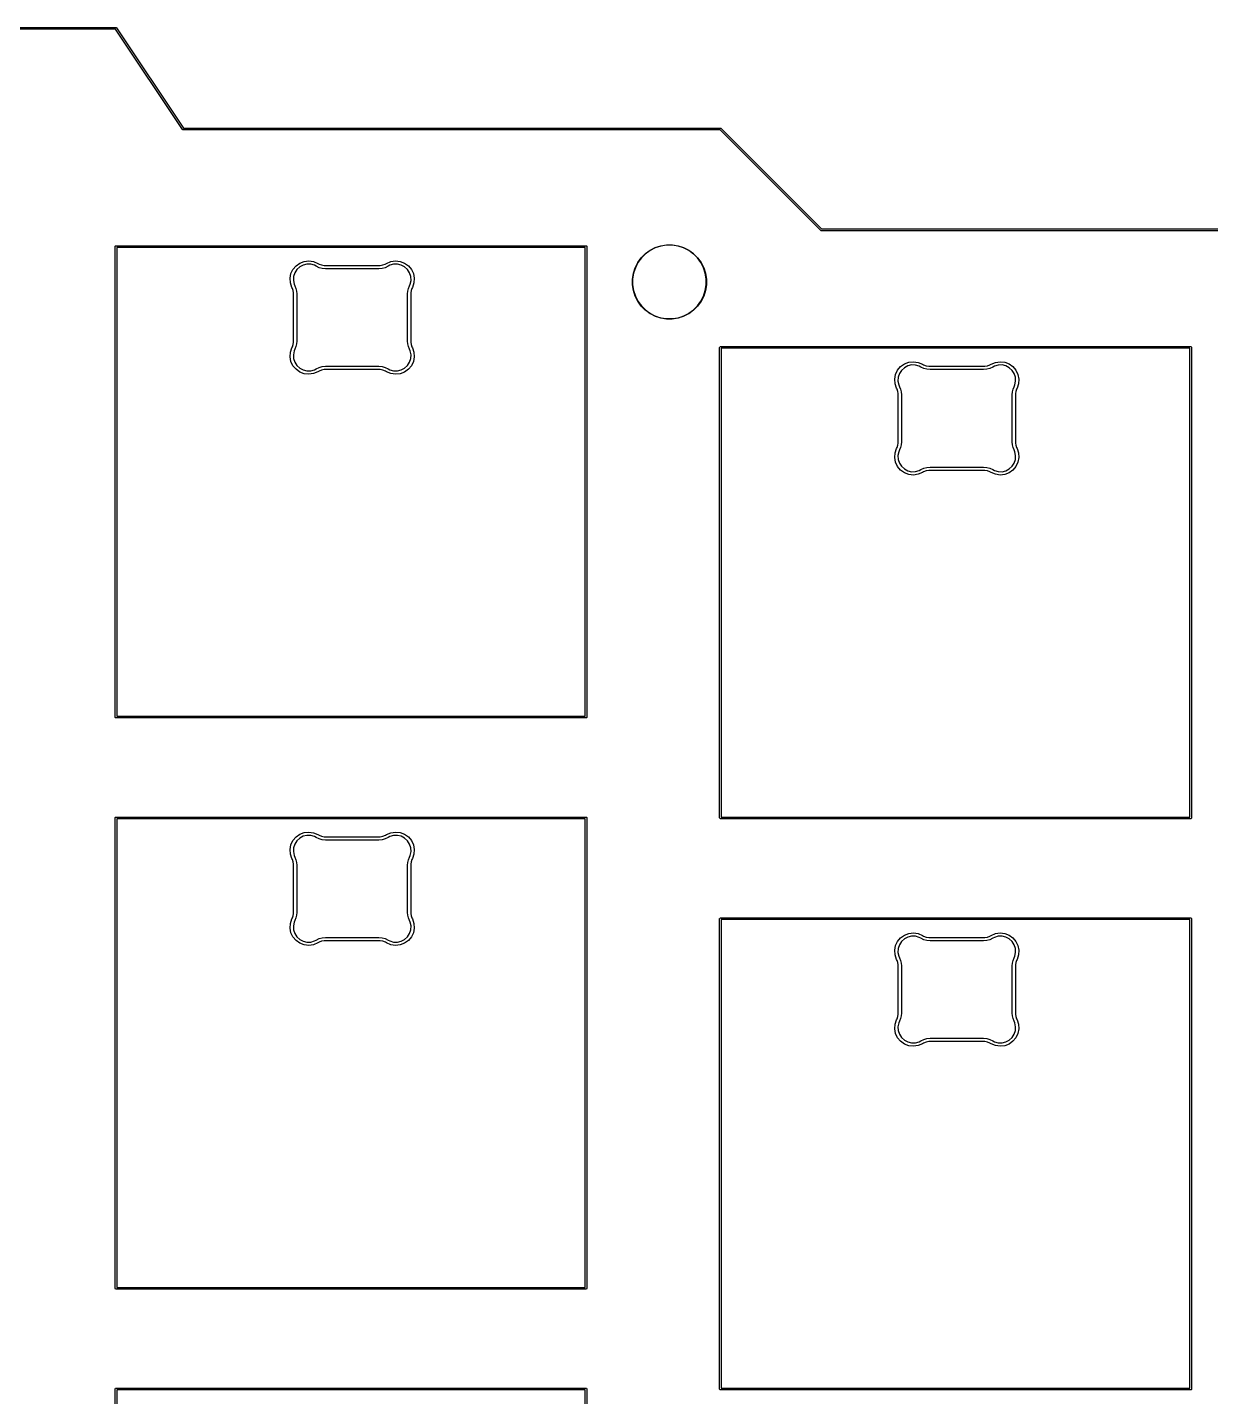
# Model space of a CAD drawing. Extents: x 99 to 233, y -144 to -56.
# Drawn here: x 175.9 to 211.12, y -96.92 to -56.17 of the extents above; entities that cross this region are included whole.
import ezdxf

# ---------------------------------------------------------------- set-up
doc = ezdxf.new("R2010")
doc.units = 0
doc.layers.add('BLACK', color=7, linetype='CONTINUOUS')

msp = doc.modelspace()

# ---------------------------------------------------------------- linework, layer by layer
at = {"layer": 'BLACK', "linetype": 'CONTINUOUS'}
for p, q in [((156.53, -56.175), (178.53, -56.175)), ((178.51662, -56.225), (156.54338, -56.225)), ((180.509199, -59.213867), (178.51662, -56.225)), ((178.53, -56.175), (178.539567, -56.176903)), ((178.539567, -56.176903), (178.541387, -56.178723)), ((178.541387, -56.178723), (178.543911, -56.179228)), ((178.543911, -56.179228), (178.550801, -56.186132)), ((178.550801, -56.186132), (180.54338, -59.175)), ((180.516089, -59.220772), (180.509199, -59.213867)), ((180.518612, -59.221276), (180.516089, -59.220772)), ((180.520433, -59.223097), (180.518612, -59.221276)), ((180.53, -59.225), (180.520433, -59.223097)), ((196.519644, -59.225), (180.53, -59.225)), ((180.54338, -59.175), (196.53, -59.175)), ((198.512322, -61.217678), (196.519644, -59.225)), ((196.53, -59.175), (196.539567, -59.176903)), ((196.539567, -59.176903), (196.547678, -59.182322)), ((196.547678, -59.182322), (198.547678, -61.182322)), ((199.512323, -62.217678), (198.512322, -61.217678)), ((198.547678, -61.182322), (199.540355, -62.175)), ((199.520433, -62.223097), (199.512323, -62.217678)), ((199.53, -62.225), (199.520433, -62.223097)), ((200.53, -62.225), (199.53, -62.225)), ((199.540355, -62.175), (200.53, -62.175)), ((200.53, -62.175), (232.53, -62.175)), ((232.505, -62.225), (200.53, -62.225)), ((178.505, -62.7), (178.506903, -62.690433)), ((178.505, -76.7), (178.505, -62.7)), ((178.506903, -62.690433), (178.520433, -62.676903)), ((178.520433, -62.676903), (178.53, -62.675)), ((178.53, -62.675), (192.53, -62.675)), ((178.555, -62.725), (178.555, -76.675)), ((192.505, -62.725), (178.555, -62.725)), ((192.505, -76.675), (192.505, -62.725)), ((192.53, -62.675), (192.539567, -62.676903)), ((192.539567, -62.676903), (192.553097, -62.690433)), ((192.553097, -62.690433), (192.555, -62.7)), ((192.555, -62.7), (192.555, -76.7)), ((194.432639, -62.807833), (194.587135, -62.729113)), ((194.589666, -62.735224), (194.436095, -62.813472)), ((194.587135, -62.729113), (194.752043, -62.675531)), ((194.753587, -62.681962), (194.589666, -62.735224)), ((194.752043, -62.675531), (194.923303, -62.648406)), ((194.923822, -62.655), (194.753587, -62.681962)), ((194.923303, -62.648406), (195.096697, -62.648406)), ((195.096178, -62.655), (194.923822, -62.655)), ((195.266413, -62.681962), (195.096178, -62.655)), ((195.096697, -62.648406), (195.267957, -62.675531)), ((195.430334, -62.735224), (195.266413, -62.681962)), ((195.267957, -62.675531), (195.432865, -62.729113)), ((195.583905, -62.813472), (195.430334, -62.735224)), ((195.432865, -62.729113), (195.587361, -62.807833)), ((184.006941, -63.188262), (184.137605, -63.138624)), ((184.137605, -63.138624), (184.276562, -63.123528)), ((184.276562, -63.123528), (184.414836, -63.143949)), ((184.414836, -63.143949), (184.543298, -63.198483)), ((186.586495, -63.19853), (186.715153, -63.143913)), ((186.715153, -63.143913), (186.853437, -63.12349)), ((186.853437, -63.12349), (186.992403, -63.138587)), ((186.992403, -63.138587), (187.123076, -63.188228)), ((194.067833, -63.172639), (194.169751, -63.03236)), ((194.174781, -63.036655), (194.073472, -63.176095)), ((194.169751, -63.03236), (194.29236, -62.909751)), ((194.296655, -62.914781), (194.174781, -63.036655)), ((194.29236, -62.909751), (194.432639, -62.807833)), ((194.436095, -62.813472), (194.296655, -62.914781)), ((195.723345, -62.914781), (195.583905, -62.813472)), ((195.587361, -62.807833), (195.72764, -62.909751)), ((195.845219, -63.036655), (195.723345, -62.914781)), ((195.72764, -62.909751), (195.850249, -63.03236)), ((195.946528, -63.176095), (195.845219, -63.036655)), ((195.850249, -63.03236), (195.952167, -63.172639)), ((183.717049, -63.639882), (183.743227, -63.502581)), ((183.743227, -63.502581), (183.803172, -63.376314)), ((183.803172, -63.376314), (183.893011, -63.269235)), ((183.856278, -63.478888), (183.820476, -63.588456)), ((183.918544, -63.381885), (183.856278, -63.478888)), ((183.893011, -63.269235), (184.006941, -63.188262)), ((184.003253, -63.30371), (183.918544, -63.381885)), ((184.104932, -63.249414), (184.003253, -63.30371)), ((184.217016, -63.222504), (184.104932, -63.249414)), ((184.332263, -63.224718), (184.217016, -63.222504)), ((184.44323, -63.255912), (184.332263, -63.224718)), ((184.493041, -63.284905), (184.44323, -63.255912)), ((184.493061, -63.284871), (184.493041, -63.284905)), ((184.493055, -63.284895), (184.493067, -63.284874)), ((184.580635, -63.32619), (184.493055, -63.284895)), ((184.493065, -63.284871), (184.493061, -63.284871)), ((184.493067, -63.284874), (184.493065, -63.284871)), ((184.543298, -63.198483), (184.543511, -63.19853)), ((184.543511, -63.19853), (184.543499, -63.198551)), ((184.543499, -63.198551), (184.543504, -63.198554)), ((184.543504, -63.198554), (184.543517, -63.198533)), ((184.543517, -63.198533), (184.543569, -63.198592)), ((184.543569, -63.198592), (184.577849, -63.218579)), ((184.577849, -63.218579), (184.652486, -63.246032)), ((184.6741, -63.351487), (184.580635, -63.32619)), ((184.652486, -63.246032), (184.73078, -63.25997)), ((184.770544, -63.36), (184.6741, -63.351487)), ((184.73078, -63.25997), (184.770543, -63.260001)), ((184.770543, -63.260001), (184.770544, -63.260001)), ((184.770544, -63.260001), (184.770548, -63.260001)), ((184.770548, -63.360001), (184.770544, -63.36)), ((184.770548, -63.260001), (186.359452, -63.260001)), ((184.770553, -63.360001), (184.770548, -63.360001)), ((186.359452, -63.360001), (184.770553, -63.360001)), ((186.359452, -63.260001), (186.359577, -63.260025)), ((186.359455, -63.36), (186.359452, -63.360001)), ((186.359457, -63.360001), (186.359455, -63.36)), ((186.455907, -63.351493), (186.359457, -63.360026)), ((186.359457, -63.360026), (186.359457, -63.360001)), ((186.359577, -63.260025), (186.39921, -63.259987)), ((186.39921, -63.259987), (186.477501, -63.246034)), ((186.549367, -63.326179), (186.455907, -63.351493)), ((186.477501, -63.246034), (186.552133, -63.218568)), ((186.636923, -63.284876), (186.549367, -63.326179)), ((186.552133, -63.218568), (186.58648, -63.198533)), ((186.58648, -63.198534), (186.586495, -63.19853)), ((186.58648, -63.198533), (186.58648, -63.198534)), ((186.636939, -63.284873), (186.636923, -63.284876)), ((186.686754, -63.255876), (186.636939, -63.284873)), ((186.797731, -63.224679), (186.686754, -63.255876)), ((186.912988, -63.222465), (186.797731, -63.224679)), ((187.025081, -63.249377), (186.912988, -63.222465)), ((187.126769, -63.303678), (187.025081, -63.249377)), ((187.123076, -63.188228), (187.237014, -63.269207)), ((187.211485, -63.381859), (187.126769, -63.303678)), ((187.273757, -63.478871), (187.211485, -63.381859)), ((187.237014, -63.269207), (187.32686, -63.376292)), ((187.309562, -63.588448), (187.273757, -63.478871)), ((187.32686, -63.376292), (187.386809, -63.502569)), ((187.386809, -63.502569), (187.412989, -63.639879)), ((193.908406, -63.663303), (193.935531, -63.492043)), ((193.941962, -63.493587), (193.915, -63.663822)), ((193.935531, -63.492043), (193.989113, -63.327135)), ((193.995224, -63.329666), (193.941962, -63.493587)), ((193.989113, -63.327135), (194.067833, -63.172639)), ((194.073472, -63.176095), (193.995224, -63.329666)), ((196.024776, -63.329666), (195.946528, -63.176095)), ((195.952167, -63.172639), (196.030887, -63.327135)), ((196.078038, -63.493587), (196.024776, -63.329666)), ((196.030887, -63.327135), (196.084469, -63.492043)), ((196.105, -63.663822), (196.078038, -63.493587)), ((196.084469, -63.492043), (196.111594, -63.663303)), ((183.726329, -63.779348), (183.717049, -63.639882)), ((183.770466, -63.911971), (183.726329, -63.779348)), ((183.770466, -63.911972), (183.770465, -63.911971)), ((183.770465, -63.911971), (183.770466, -63.911971)), ((183.785092, -63.942347), (183.770466, -63.911972)), ((183.804965, -64.006778), (183.785092, -63.942347)), ((183.820476, -63.588456), (183.813452, -63.70351)), ((183.813452, -63.70351), (183.835657, -63.816619)), ((183.835657, -63.816619), (183.860567, -63.868592)), ((183.860567, -63.868592), (183.860567, -63.868593)), ((183.860567, -63.868593), (183.860567, -63.868596)), ((183.860567, -63.868596), (183.890585, -63.945089)), ((183.890585, -63.945089), (183.908872, -64.025207)), ((187.22114, -64.025212), (187.239411, -63.945097)), ((187.239411, -63.945097), (187.269407, -63.868596)), ((187.269407, -63.868596), (187.269427, -63.868606)), ((187.269427, -63.868606), (187.269431, -63.8686)), ((187.269431, -63.8686), (187.269433, -63.868592)), ((187.269433, -63.868592), (187.269438, -63.868594)), ((187.269438, -63.868594), (187.269509, -63.868519)), ((187.269509, -63.868519), (187.29438, -63.816631)), ((187.29438, -63.816631), (187.316587, -63.703512)), ((187.316587, -63.703512), (187.309562, -63.588448)), ((187.344903, -63.942328), (187.325044, -64.006768)), ((187.359486, -63.91202), (187.344903, -63.942328)), ((187.359535, -63.91197), (187.359486, -63.91202)), ((187.359569, -63.911987), (187.359535, -63.91197)), ((187.403709, -63.779355), (187.359569, -63.911987)), ((187.412989, -63.639879), (187.403709, -63.779355)), ((193.908406, -63.663822), (193.908406, -63.663303)), ((193.908406, -63.836697), (193.908406, -63.663822)), ((193.935531, -64.007957), (193.908406, -63.836697)), ((193.915, -63.663822), (193.915, -63.836178)), ((193.915, -63.836178), (193.941962, -64.006413)), ((196.078038, -64.006413), (196.105, -63.836178)), ((196.111594, -63.836697), (196.084469, -64.007957)), ((196.105, -63.836178), (196.105, -63.663822)), ((196.111594, -63.663303), (196.111594, -63.836697)), ((183.815016, -64.07345), (183.804965, -64.006778)), ((183.815001, -64.107159), (183.815017, -64.107073)), ((183.815001, -65.51284), (183.815001, -64.107159)), ((183.815017, -64.107073), (183.815016, -64.07345)), ((183.908872, -64.025207), (183.915018, -64.107155)), ((183.915001, -64.107155), (183.915, -64.107156)), ((183.915, -64.107156), (183.915001, -64.107159)), ((183.915018, -64.107155), (183.915001, -64.107155)), ((183.915001, -64.107159), (183.915001, -65.512843)), ((187.214999, -64.107154), (187.22114, -64.025212)), ((187.214999, -64.107155), (187.214999, -64.107154)), ((187.214999, -64.107159), (187.214999, -64.107155)), ((187.214999, -65.512843), (187.214999, -64.107159)), ((187.325044, -64.006768), (187.314999, -64.073447)), ((187.314999, -64.073447), (187.314999, -64.107159)), ((187.314999, -64.107159), (187.314999, -65.512843)), ((193.989113, -64.172865), (193.935531, -64.007957)), ((193.941962, -64.006413), (193.995224, -64.170334)), ((194.067833, -64.327361), (193.989113, -64.172865)), ((193.995224, -64.170334), (194.073472, -64.323905)), ((194.169751, -64.46764), (194.067833, -64.327361)), ((194.073472, -64.323905), (194.174781, -64.463345)), ((195.845219, -64.463345), (195.946528, -64.323905)), ((195.952167, -64.327361), (195.850249, -64.46764)), ((195.946528, -64.323905), (196.024776, -64.170334)), ((196.030887, -64.172865), (195.952167, -64.327361)), ((196.024776, -64.170334), (196.078038, -64.006413)), ((196.084469, -64.007957), (196.030887, -64.172865)), ((194.29236, -64.590249), (194.169751, -64.46764)), ((194.174781, -64.463345), (194.296655, -64.585219)), ((194.432639, -64.692167), (194.29236, -64.590249)), ((194.296655, -64.585219), (194.436095, -64.686528)), ((194.587135, -64.770887), (194.432639, -64.692167)), ((194.436095, -64.686528), (194.589666, -64.764776)), ((194.752043, -64.824469), (194.587135, -64.770887)), ((194.589666, -64.764776), (194.753587, -64.818038)), ((195.266413, -64.818038), (195.430334, -64.764776)), ((195.432865, -64.770887), (195.267957, -64.824469)), ((195.430334, -64.764776), (195.583905, -64.686528)), ((195.587361, -64.692167), (195.432865, -64.770887)), ((195.583905, -64.686528), (195.723345, -64.585219)), ((195.72764, -64.590249), (195.587361, -64.692167)), ((195.723345, -64.585219), (195.845219, -64.463345)), ((195.850249, -64.46764), (195.72764, -64.590249)), ((194.923303, -64.851594), (194.752043, -64.824469)), ((194.753587, -64.818038), (194.923822, -64.845)), ((195.096697, -64.851594), (194.923303, -64.851594)), ((194.923822, -64.845), (195.096178, -64.845)), ((195.096178, -64.845), (195.266413, -64.818038)), ((195.267957, -64.824469), (195.096697, -64.851594)), ((183.804948, -65.613221), (183.814999, -65.546551)), ((183.814999, -65.546551), (183.815001, -65.51284)), ((183.908855, -65.594794), (183.890568, -65.674908)), ((183.915001, -65.512848), (183.908855, -65.594794)), ((183.915001, -65.512843), (183.915, -65.512846)), ((183.915, -65.512846), (183.915001, -65.512848)), ((187.215039, -65.513048), (187.214999, -65.512843)), ((187.221154, -65.594784), (187.215039, -65.513048)), ((187.239425, -65.674902), (187.221154, -65.594784)), ((187.314999, -65.512843), (187.314998, -65.512846)), ((187.314998, -65.512846), (187.314999, -65.512849)), ((187.314999, -65.512849), (187.315024, -65.512849)), ((187.315024, -65.512849), (187.315019, -65.54656)), ((187.315019, -65.54656), (187.325057, -65.613231)), ((183.71701, -65.980122), (183.726289, -65.840646)), ((183.74319, -66.117433), (183.71701, -65.980122)), ((183.726289, -65.840646), (183.770428, -65.708014)), ((183.770428, -65.708014), (183.770465, -65.708032)), ((183.77045, -65.708022), (183.785075, -65.677648)), ((183.770466, -65.70803), (183.77045, -65.708022)), ((183.770465, -65.708031), (183.770466, -65.70803)), ((183.770465, -65.708032), (183.770465, -65.708031)), ((183.785075, -65.677648), (183.804948, -65.613221)), ((183.835618, -65.80337), (183.813411, -65.916489)), ((183.813411, -65.916489), (183.820437, -66.031553)), ((183.860474, -65.751507), (183.835618, -65.80337)), ((183.860566, -65.751412), (183.860474, -65.751507)), ((183.860567, -65.75141), (183.860549, -65.751401)), ((183.860549, -65.751401), (183.860549, -65.751404)), ((183.860549, -65.751404), (183.860566, -65.751412)), ((183.860577, -65.75133), (183.860567, -65.75141)), ((183.890568, -65.674908), (183.860577, -65.75133)), ((187.26943, -65.751404), (187.239425, -65.674902)), ((187.269432, -65.751406), (187.26943, -65.751404)), ((187.269433, -65.75141), (187.269432, -65.751406)), ((187.294343, -65.803383), (187.269433, -65.75141)), ((187.316548, -65.916492), (187.294343, -65.803383)), ((187.309522, -66.031545), (187.316548, -65.916492)), ((187.325057, -65.613231), (187.344918, -65.677662)), ((187.344918, -65.677662), (187.359538, -65.708038)), ((187.359538, -65.708038), (187.359538, -65.708043)), ((187.359538, -65.708043), (187.403671, -65.840654)), ((187.41295, -65.98012), (187.386771, -66.11742)), ((187.403671, -65.840654), (187.41295, -65.98012)), ((196.505, -65.7), (196.506903, -65.690433)), ((196.505, -79.7), (196.505, -65.7)), ((196.506903, -65.690433), (196.520433, -65.676903)), ((196.520433, -65.676903), (196.53, -65.675)), ((196.53, -65.675), (210.53, -65.675)), ((196.555, -65.725), (196.555, -79.675)), ((210.505, -65.725), (196.555, -65.725)), ((210.505, -79.675), (210.505, -65.725)), ((210.53, -65.675), (210.539567, -65.676903)), ((210.539567, -65.676903), (210.553097, -65.690433)), ((210.553097, -65.690433), (210.555, -65.7)), ((210.555, -65.7), (210.555, -79.7)), ((183.803139, -66.243709), (183.74319, -66.117433)), ((183.892984, -66.350795), (183.803139, -66.243709)), ((183.820437, -66.031553), (183.856242, -66.14113)), ((183.856242, -66.14113), (183.918514, -66.238143)), ((184.006923, -66.431774), (183.892984, -66.350795)), ((183.918514, -66.238143), (184.00323, -66.316324)), ((184.00323, -66.316324), (184.104918, -66.370624)), ((184.104918, -66.370624), (184.217011, -66.397537)), ((184.217011, -66.397537), (184.332269, -66.395323)), ((184.332269, -66.395323), (184.443246, -66.364126)), ((184.443246, -66.364126), (184.49306, -66.33513)), ((184.49306, -66.33513), (184.493061, -66.33513)), ((184.493061, -66.33513), (184.493065, -66.335129)), ((184.493065, -66.335129), (184.493067, -66.335127)), ((184.493067, -66.335127), (184.580643, -66.293833)), ((184.57786, -66.401444), (184.543517, -66.421466)), ((184.652492, -66.373993), (184.57786, -66.401444)), ((184.580643, -66.293833), (184.674103, -66.268538)), ((184.730782, -66.360055), (184.652492, -66.373993)), ((184.674103, -66.268538), (184.770326, -66.260043)), ((184.770542, -66.360024), (184.730782, -66.360055)), ((184.770326, -66.260043), (184.770547, -66.26)), ((184.770543, -66.359999), (184.770542, -66.36)), ((184.770542, -66.36), (184.770542, -66.360024)), ((184.770547, -66.36), (184.770543, -66.359999)), ((184.770547, -66.26), (186.359452, -66.26)), ((186.359452, -66.36), (184.770547, -66.36)), ((186.359452, -66.26), (186.359464, -66.260002)), ((186.359453, -66.359999), (186.359452, -66.36)), ((186.359458, -66.360001), (186.359453, -66.359999)), ((186.39922, -66.360032), (186.359458, -66.360001)), ((186.359464, -66.260002), (186.455901, -66.268515)), ((186.477514, -66.37397), (186.39922, -66.360032)), ((186.455901, -66.268515), (186.549365, -66.293812)), ((186.552151, -66.401423), (186.477514, -66.37397)), ((186.549365, -66.293812), (186.636945, -66.335107)), ((186.586432, -66.421411), (186.552151, -66.401423)), ((186.636945, -66.335107), (186.636933, -66.335128)), ((186.636933, -66.335128), (186.636934, -66.33513)), ((186.636934, -66.33513), (186.636939, -66.335131)), ((186.636939, -66.335131), (186.636961, -66.335094)), ((186.636961, -66.335094), (186.686771, -66.364087)), ((186.686771, -66.364087), (186.797738, -66.395282)), ((186.797738, -66.395282), (186.912984, -66.397495)), ((186.912984, -66.397495), (187.025067, -66.370585)), ((187.025067, -66.370585), (187.126746, -66.316289)), ((187.236988, -66.350765), (187.123058, -66.431737)), ((187.126746, -66.316289), (187.211454, -66.238115)), ((187.211454, -66.238115), (187.27372, -66.141112)), ((187.326827, -66.243687), (187.236988, -66.350765)), ((187.27372, -66.141112), (187.309522, -66.031545)), ((187.386771, -66.11742), (187.326827, -66.243687)), ((201.743227, -66.502581), (201.803172, -66.376314)), ((201.803172, -66.376314), (201.893011, -66.269235)), ((201.918544, -66.381885), (201.856278, -66.478888)), ((201.893011, -66.269235), (202.006941, -66.188262)), ((202.003253, -66.30371), (201.918544, -66.381885)), ((202.104932, -66.249414), (202.003253, -66.30371)), ((202.006941, -66.188262), (202.137605, -66.138624)), ((202.217016, -66.222504), (202.104932, -66.249414)), ((202.137605, -66.138624), (202.276562, -66.123528)), ((202.332263, -66.224718), (202.217016, -66.222504)), ((202.276562, -66.123528), (202.414836, -66.143949)), ((202.44323, -66.255912), (202.332263, -66.224718)), ((202.414836, -66.143949), (202.543298, -66.198483)), ((202.493041, -66.284905), (202.44323, -66.255912)), ((202.493061, -66.284871), (202.493041, -66.284905)), ((202.493055, -66.284895), (202.493067, -66.284874)), ((202.580635, -66.32619), (202.493055, -66.284895)), ((202.493065, -66.284871), (202.493061, -66.284871)), ((202.493067, -66.284874), (202.493065, -66.284871)), ((202.543298, -66.198483), (202.543511, -66.19853)), ((202.543511, -66.19853), (202.543499, -66.198551)), ((202.543499, -66.198551), (202.543504, -66.198554)), ((202.543504, -66.198554), (202.543517, -66.198533)), ((202.543517, -66.198533), (202.543569, -66.198592)), ((202.543569, -66.198592), (202.577849, -66.218579)), ((202.577849, -66.218579), (202.652486, -66.246032)), ((202.6741, -66.351487), (202.580635, -66.32619)), ((202.652486, -66.246032), (202.73078, -66.25997)), ((202.770544, -66.36), (202.6741, -66.351487)), ((202.73078, -66.25997), (202.770543, -66.260001)), ((202.770543, -66.260001), (202.770544, -66.260001)), ((202.770544, -66.260001), (202.770548, -66.260001)), ((202.770548, -66.360001), (202.770544, -66.36)), ((202.770548, -66.260001), (204.359452, -66.260001)), ((202.770553, -66.360001), (202.770548, -66.360001)), ((204.359452, -66.360001), (202.770553, -66.360001)), ((204.359452, -66.260001), (204.359577, -66.260025)), ((204.359455, -66.36), (204.359452, -66.360001)), ((204.359457, -66.360001), (204.359455, -66.36)), ((204.455907, -66.351493), (204.359457, -66.360026)), ((204.359457, -66.360026), (204.359457, -66.360001)), ((204.359577, -66.260025), (204.39921, -66.259987)), ((204.39921, -66.259987), (204.477501, -66.246034)), ((204.549367, -66.326179), (204.455907, -66.351493)), ((204.477501, -66.246034), (204.552133, -66.218568)), ((204.636923, -66.284876), (204.549367, -66.326179)), ((204.552133, -66.218568), (204.58648, -66.198533)), ((204.58648, -66.198534), (204.586495, -66.19853)), ((204.58648, -66.198533), (204.58648, -66.198534)), ((204.586495, -66.19853), (204.715153, -66.143913)), ((204.636939, -66.284873), (204.636923, -66.284876)), ((204.686754, -66.255876), (204.636939, -66.284873)), ((204.797731, -66.224679), (204.686754, -66.255876)), ((204.715153, -66.143913), (204.853437, -66.12349)), ((204.912988, -66.222465), (204.797731, -66.224679)), ((204.853437, -66.12349), (204.992403, -66.138587)), ((205.025081, -66.249377), (204.912988, -66.222465)), ((204.992403, -66.138587), (205.123076, -66.188228)), ((205.126769, -66.303678), (205.025081, -66.249377)), ((205.123076, -66.188228), (205.237014, -66.269207)), ((205.211485, -66.381859), (205.126769, -66.303678)), ((205.273757, -66.478871), (205.211485, -66.381859)), ((205.237014, -66.269207), (205.32686, -66.376292)), ((205.32686, -66.376292), (205.386809, -66.502569)), ((184.137596, -66.481415), (184.006923, -66.431774)), ((184.276562, -66.496512), (184.137596, -66.481415)), ((184.414847, -66.476089), (184.276562, -66.496512)), ((184.543503, -66.421472), (184.414847, -66.476089)), ((184.543511, -66.421471), (184.543503, -66.421472)), ((184.543517, -66.421467), (184.543511, -66.421471)), ((184.543517, -66.421466), (184.543517, -66.421467)), ((186.586483, -66.421469), (186.586432, -66.421411)), ((186.586494, -66.421448), (186.586483, -66.421469)), ((186.586489, -66.421472), (186.586501, -66.421452)), ((186.586713, -66.42152), (186.586489, -66.421472)), ((186.586501, -66.421452), (186.586494, -66.421448)), ((186.715165, -66.47605), (186.586713, -66.42152)), ((186.853439, -66.496471), (186.715165, -66.47605)), ((186.992395, -66.481375), (186.853439, -66.496471)), ((187.123058, -66.431737), (186.992395, -66.481375)), ((201.717049, -66.639882), (201.743227, -66.502581)), ((201.726329, -66.779348), (201.717049, -66.639882)), ((201.770466, -66.911971), (201.726329, -66.779348)), ((201.820476, -66.588456), (201.813452, -66.70351)), ((201.813452, -66.70351), (201.835657, -66.816619)), ((201.856278, -66.478888), (201.820476, -66.588456)), ((201.835657, -66.816619), (201.860567, -66.868592)), ((205.269509, -66.868519), (205.29438, -66.816631)), ((205.309562, -66.588448), (205.273757, -66.478871)), ((205.29438, -66.816631), (205.316587, -66.703512)), ((205.316587, -66.703512), (205.309562, -66.588448)), ((205.403709, -66.779355), (205.359569, -66.911987)), ((205.386809, -66.502569), (205.412989, -66.639879)), ((205.412989, -66.639879), (205.403709, -66.779355)), ((201.770466, -66.911972), (201.770465, -66.911971)), ((201.770465, -66.911971), (201.770466, -66.911971)), ((201.785092, -66.942347), (201.770466, -66.911972)), ((201.804965, -67.006778), (201.785092, -66.942347)), ((201.815016, -67.07345), (201.804965, -67.006778)), ((201.815001, -67.107159), (201.815017, -67.107073)), ((201.815001, -68.51284), (201.815001, -67.107159)), ((201.815017, -67.107073), (201.815016, -67.07345)), ((201.860567, -66.868592), (201.860567, -66.868593)), ((201.860567, -66.868593), (201.860567, -66.868596)), ((201.860567, -66.868596), (201.890585, -66.945089)), ((201.890585, -66.945089), (201.908872, -67.025207)), ((201.908872, -67.025207), (201.915018, -67.107155)), ((201.915001, -67.107155), (201.915, -67.107156)), ((201.915, -67.107156), (201.915001, -67.107159)), ((201.915018, -67.107155), (201.915001, -67.107155)), ((201.915001, -67.107159), (201.915001, -68.512843)), ((205.214999, -67.107154), (205.22114, -67.025212)), ((205.214999, -67.107155), (205.214999, -67.107154)), ((205.214999, -67.107159), (205.214999, -67.107155)), ((205.214999, -68.512843), (205.214999, -67.107159)), ((205.22114, -67.025212), (205.239411, -66.945097)), ((205.239411, -66.945097), (205.269407, -66.868596)), ((205.269407, -66.868596), (205.269427, -66.868606)), ((205.269427, -66.868606), (205.269431, -66.8686)), ((205.269431, -66.8686), (205.269433, -66.868592)), ((205.269433, -66.868592), (205.269438, -66.868594)), ((205.269438, -66.868594), (205.269509, -66.868519)), ((205.325044, -67.006768), (205.314999, -67.073447)), ((205.314999, -67.073447), (205.314999, -67.107159)), ((205.314999, -67.107159), (205.314999, -68.512843)), ((205.344903, -66.942328), (205.325044, -67.006768)), ((205.359486, -66.91202), (205.344903, -66.942328)), ((205.359535, -66.91197), (205.359486, -66.91202)), ((205.359569, -66.911987), (205.359535, -66.91197)), ((201.71701, -68.980122), (201.726289, -68.840646)), ((201.726289, -68.840646), (201.770428, -68.708014)), ((201.770428, -68.708014), (201.770465, -68.708032)), ((201.77045, -68.708022), (201.785075, -68.677648)), ((201.770466, -68.70803), (201.77045, -68.708022)), ((201.770465, -68.708031), (201.770466, -68.70803)), ((201.770465, -68.708032), (201.770465, -68.708031)), ((201.785075, -68.677648), (201.804948, -68.613221)), ((201.804948, -68.613221), (201.814999, -68.546551)), ((201.835618, -68.80337), (201.813411, -68.916489)), ((201.814999, -68.546551), (201.815001, -68.51284)), ((201.860474, -68.751507), (201.835618, -68.80337)), ((201.860566, -68.751412), (201.860474, -68.751507)), ((201.860567, -68.75141), (201.860549, -68.751401)), ((201.860549, -68.751401), (201.860549, -68.751404)), ((201.860549, -68.751404), (201.860566, -68.751412)), ((201.860577, -68.75133), (201.860567, -68.75141)), ((201.890568, -68.674908), (201.860577, -68.75133)), ((201.908855, -68.594794), (201.890568, -68.674908)), ((201.915001, -68.512848), (201.908855, -68.594794)), ((201.915001, -68.512843), (201.915, -68.512846)), ((201.915, -68.512846), (201.915001, -68.512848)), ((205.215039, -68.513048), (205.214999, -68.512843)), ((205.221154, -68.594784), (205.215039, -68.513048)), ((205.239425, -68.674902), (205.221154, -68.594784)), ((205.26943, -68.751404), (205.239425, -68.674902)), ((205.269432, -68.751406), (205.26943, -68.751404)), ((205.269433, -68.75141), (205.269432, -68.751406)), ((205.294343, -68.803383), (205.269433, -68.75141)), ((205.316548, -68.916492), (205.294343, -68.803383)), ((205.314999, -68.512843), (205.314998, -68.512846)), ((205.314998, -68.512846), (205.314999, -68.512849)), ((205.314999, -68.512849), (205.315024, -68.512849)), ((205.315024, -68.512849), (205.315019, -68.54656)), ((205.315019, -68.54656), (205.325057, -68.613231)), ((205.325057, -68.613231), (205.344918, -68.677662)), ((205.344918, -68.677662), (205.359538, -68.708038)), ((205.359538, -68.708038), (205.359538, -68.708043)), ((205.359538, -68.708043), (205.403671, -68.840654)), ((205.403671, -68.840654), (205.41295, -68.98012)), ((201.74319, -69.117433), (201.71701, -68.980122)), ((201.803139, -69.243709), (201.74319, -69.117433)), ((201.892984, -69.350795), (201.803139, -69.243709)), ((201.813411, -68.916489), (201.820437, -69.031553)), ((201.820437, -69.031553), (201.856242, -69.14113)), ((201.856242, -69.14113), (201.918514, -69.238143)), ((201.918514, -69.238143), (202.00323, -69.316324)), ((202.580643, -69.293833), (202.674103, -69.268538)), ((202.674103, -69.268538), (202.770326, -69.260043)), ((202.770326, -69.260043), (202.770547, -69.26)), ((202.770547, -69.26), (204.359452, -69.26)), ((204.359452, -69.26), (204.359464, -69.260002)), ((204.359464, -69.260002), (204.455901, -69.268515)), ((204.455901, -69.268515), (204.549365, -69.293812)), ((205.126746, -69.316289), (205.211454, -69.238115)), ((205.211454, -69.238115), (205.27372, -69.141112)), ((205.326827, -69.243687), (205.236988, -69.350765)), ((205.27372, -69.141112), (205.309522, -69.031545)), ((205.309522, -69.031545), (205.316548, -68.916492)), ((205.386771, -69.11742), (205.326827, -69.243687)), ((205.41295, -68.98012), (205.386771, -69.11742)), ((202.006923, -69.431774), (201.892984, -69.350795)), ((202.00323, -69.316324), (202.104918, -69.370624)), ((202.137596, -69.481415), (202.006923, -69.431774)), ((202.104918, -69.370624), (202.217011, -69.397537)), ((202.276562, -69.496512), (202.137596, -69.481415)), ((202.217011, -69.397537), (202.332269, -69.395323)), ((202.414847, -69.476089), (202.276562, -69.496512)), ((202.332269, -69.395323), (202.443246, -69.364126)), ((202.543503, -69.421472), (202.414847, -69.476089)), ((202.443246, -69.364126), (202.49306, -69.33513)), ((202.49306, -69.33513), (202.493061, -69.33513)), ((202.493061, -69.33513), (202.493065, -69.335129)), ((202.493065, -69.335129), (202.493067, -69.335127)), ((202.493067, -69.335127), (202.580643, -69.293833)), ((202.543511, -69.421471), (202.543503, -69.421472)), ((202.543517, -69.421467), (202.543511, -69.421471)), ((202.57786, -69.401444), (202.543517, -69.421466)), ((202.543517, -69.421466), (202.543517, -69.421467)), ((202.652492, -69.373993), (202.57786, -69.401444)), ((202.730782, -69.360055), (202.652492, -69.373993)), ((202.770542, -69.360024), (202.730782, -69.360055)), ((202.770543, -69.359999), (202.770542, -69.36)), ((202.770542, -69.36), (202.770542, -69.360024)), ((202.770547, -69.36), (202.770543, -69.359999)), ((204.359452, -69.36), (202.770547, -69.36)), ((204.359453, -69.359999), (204.359452, -69.36)), ((204.359458, -69.360001), (204.359453, -69.359999)), ((204.39922, -69.360032), (204.359458, -69.360001)), ((204.477514, -69.37397), (204.39922, -69.360032)), ((204.552151, -69.401423), (204.477514, -69.37397)), ((204.549365, -69.293812), (204.636945, -69.335107)), ((204.586432, -69.421411), (204.552151, -69.401423)), ((204.586483, -69.421469), (204.586432, -69.421411)), ((204.586494, -69.421448), (204.586483, -69.421469)), ((204.586489, -69.421472), (204.586501, -69.421452)), ((204.586713, -69.42152), (204.586489, -69.421472)), ((204.586501, -69.421452), (204.586494, -69.421448)), ((204.715165, -69.47605), (204.586713, -69.42152)), ((204.636945, -69.335107), (204.636933, -69.335128)), ((204.636933, -69.335128), (204.636934, -69.33513)), ((204.636934, -69.33513), (204.636939, -69.335131)), ((204.636939, -69.335131), (204.636961, -69.335094)), ((204.636961, -69.335094), (204.686771, -69.364087)), ((204.686771, -69.364087), (204.797738, -69.395282)), ((204.853439, -69.496471), (204.715165, -69.47605)), ((204.797738, -69.395282), (204.912984, -69.397495)), ((204.992395, -69.481375), (204.853439, -69.496471)), ((204.912984, -69.397495), (205.025067, -69.370585)), ((205.123058, -69.431737), (204.992395, -69.481375)), ((205.025067, -69.370585), (205.126746, -69.316289)), ((205.236988, -69.350765), (205.123058, -69.431737)), ((178.506903, -76.709567), (178.505, -76.7)), ((178.520433, -76.723097), (178.506903, -76.709567)), ((178.53, -76.725), (178.520433, -76.723097)), ((192.53, -76.725), (178.53, -76.725)), ((178.555, -76.675), (192.505, -76.675)), ((192.539567, -76.723097), (192.53, -76.725)), ((192.553097, -76.709567), (192.539567, -76.723097)), ((192.555, -76.7), (192.553097, -76.709567)), ((178.505, -79.7), (178.506903, -79.690433)), ((178.505, -93.7), (178.505, -79.7)), ((178.506903, -79.690433), (178.520433, -79.676903)), ((178.520433, -79.676903), (178.53, -79.675)), ((178.53, -79.675), (192.53, -79.675)), ((178.555, -79.725), (178.555, -93.675)), ((192.505, -79.725), (178.555, -79.725)), ((192.505, -93.675), (192.505, -79.725)), ((192.53, -79.675), (192.539567, -79.676903)), ((192.539567, -79.676903), (192.553097, -79.690433)), ((192.553097, -79.690433), (192.555, -79.7)), ((192.555, -79.7), (192.555, -93.7)), ((196.506903, -79.709567), (196.505, -79.7)), ((196.520433, -79.723097), (196.506903, -79.709567)), ((196.53, -79.725), (196.520433, -79.723097)), ((210.53, -79.725), (196.53, -79.725)), ((196.555, -79.675), (210.505, -79.675)), ((210.539567, -79.723097), (210.53, -79.725)), ((210.553097, -79.709567), (210.539567, -79.723097)), ((210.555, -79.7), (210.553097, -79.709567)), ((183.803173, -80.376313), (183.893012, -80.269235)), ((183.893012, -80.269235), (184.006942, -80.188263)), ((184.104933, -80.249415), (184.003254, -80.303711)), ((184.006942, -80.188263), (184.137605, -80.138625)), ((184.217016, -80.222505), (184.104933, -80.249415)), ((184.137605, -80.138625), (184.276561, -80.123529)), ((184.332262, -80.224718), (184.217016, -80.222505)), ((184.276561, -80.123529), (184.414835, -80.14395)), ((184.443229, -80.255913), (184.332262, -80.224718)), ((184.414835, -80.14395), (184.543286, -80.198479)), ((184.493039, -80.284906), (184.443229, -80.255913)), ((184.543286, -80.198479), (184.543511, -80.198528)), ((184.543511, -80.198528), (184.543499, -80.198548)), ((184.543499, -80.198548), (184.543505, -80.198551)), ((184.543505, -80.198551), (184.543517, -80.198531)), ((184.543517, -80.198531), (184.543567, -80.198588)), ((184.543567, -80.198588), (184.577849, -80.218577)), ((184.577849, -80.218577), (184.652486, -80.24603)), ((184.652486, -80.24603), (184.73078, -80.259968)), ((184.73078, -80.259968), (184.770542, -80.259999)), ((184.770542, -80.259999), (184.770546, -80.26)), ((184.770546, -80.26), (184.770548, -80.26)), ((184.770548, -80.26), (186.359453, -80.26)), ((186.359453, -80.26), (186.359456, -80.26)), ((186.359456, -80.26), (186.359458, -80.26)), ((186.359458, -80.259976), (186.399218, -80.259945)), ((186.359458, -80.26), (186.359458, -80.259976)), ((186.399218, -80.259945), (186.477508, -80.246007)), ((186.477508, -80.246007), (186.55214, -80.218556)), ((186.55214, -80.218556), (186.586482, -80.198533)), ((186.586482, -80.198533), (186.586483, -80.198532)), ((186.586483, -80.198532), (186.586489, -80.198529)), ((186.586489, -80.198529), (186.586496, -80.198527)), ((186.586496, -80.198527), (186.715153, -80.143911)), ((186.686754, -80.255874), (186.63694, -80.28487)), ((186.797731, -80.224677), (186.686754, -80.255874)), ((186.715153, -80.143911), (186.853438, -80.123488)), ((186.912989, -80.222463), (186.797731, -80.224677)), ((186.853438, -80.123488), (186.992404, -80.138585)), ((187.025082, -80.249376), (186.912989, -80.222463)), ((186.992404, -80.138585), (187.123077, -80.188226)), ((187.12677, -80.303676), (187.025082, -80.249376)), ((187.123077, -80.188226), (187.237016, -80.269205)), ((187.237016, -80.269205), (187.326861, -80.376291)), ((183.71705, -80.63988), (183.743229, -80.50258)), ((183.726329, -80.779346), (183.71705, -80.63988)), ((183.743229, -80.50258), (183.803173, -80.376313)), ((183.820478, -80.588455), (183.813452, -80.703508)), ((183.85628, -80.478888), (183.820478, -80.588455)), ((183.918546, -80.381885), (183.85628, -80.478888)), ((184.003254, -80.303711), (183.918546, -80.381885)), ((184.493061, -80.284869), (184.493039, -80.284906)), ((184.493055, -80.284893), (184.493067, -80.284872)), ((184.580635, -80.326188), (184.493055, -80.284893)), ((184.493065, -80.284869), (184.493061, -80.284869)), ((184.493067, -80.284872), (184.493065, -80.284869)), ((184.674099, -80.351485), (184.580635, -80.326188)), ((184.770535, -80.359997), (184.674099, -80.351485)), ((184.770548, -80.36), (184.770535, -80.359997)), ((186.359448, -80.36), (184.770548, -80.36)), ((186.359453, -80.36), (186.359448, -80.36)), ((186.359673, -80.359956), (186.359453, -80.36)), ((186.455897, -80.351462), (186.359673, -80.359956)), ((186.549357, -80.326167), (186.455897, -80.351462)), ((186.636933, -80.284873), (186.549357, -80.326167)), ((186.636934, -80.28487), (186.636933, -80.284873)), ((186.636939, -80.28487), (186.636934, -80.28487)), ((186.63694, -80.28487), (186.636939, -80.28487)), ((187.211486, -80.381857), (187.12677, -80.303676)), ((187.273758, -80.47887), (187.211486, -80.381857)), ((187.309563, -80.588447), (187.273758, -80.47887)), ((187.316589, -80.703511), (187.309563, -80.588447)), ((187.326861, -80.376291), (187.38681, -80.502567)), ((187.38681, -80.502567), (187.41299, -80.639878)), ((187.41299, -80.639878), (187.403711, -80.779354)), ((183.770461, -80.911956), (183.726329, -80.779346)), ((183.770462, -80.911962), (183.770461, -80.911956)), ((183.785082, -80.942338), (183.770462, -80.911962)), ((183.804943, -81.006769), (183.785082, -80.942338)), ((183.814981, -81.07344), (183.804943, -81.006769)), ((183.813452, -80.703508), (183.835657, -80.816617)), ((183.814976, -81.107151), (183.814981, -81.07344)), ((183.835657, -80.816617), (183.860567, -80.86859)), ((183.860567, -80.86859), (183.860567, -80.868593)), ((183.860567, -80.868593), (183.86057, -80.868596)), ((183.86057, -80.868596), (183.890575, -80.945098)), ((183.890575, -80.945098), (183.908846, -81.025216)), ((183.908846, -81.025216), (183.91496, -81.106951)), ((187.214999, -81.107152), (187.221145, -81.025206)), ((187.221145, -81.025206), (187.239432, -80.945092)), ((187.239432, -80.945092), (187.269422, -80.868669)), ((187.269422, -80.868669), (187.269433, -80.86859)), ((187.269433, -80.86859), (187.26945, -80.868598)), ((187.269434, -80.868588), (187.269525, -80.868492)), ((187.269451, -80.868596), (187.269434, -80.868588)), ((187.26945, -80.868598), (187.269451, -80.868596)), ((187.269525, -80.868492), (187.294382, -80.81663)), ((187.294382, -80.81663), (187.316589, -80.703511)), ((187.315001, -81.073449), (187.314999, -81.107157)), ((187.325052, -81.006779), (187.315001, -81.073449)), ((187.344925, -80.942352), (187.325052, -81.006779)), ((187.35955, -80.911978), (187.344925, -80.942352)), ((187.359535, -80.911968), (187.359534, -80.911968)), ((187.359534, -80.911968), (187.359534, -80.91197)), ((187.359534, -80.91197), (187.35955, -80.911978)), ((187.359572, -80.911986), (187.359535, -80.911968)), ((187.403711, -80.779354), (187.359572, -80.911986)), ((183.815001, -81.107151), (183.814976, -81.107151)), ((183.815001, -81.107153), (183.815001, -81.107151)), ((183.815001, -81.107157), (183.815001, -81.107153)), ((183.815001, -82.512837), (183.815001, -81.107157)), ((183.91496, -81.106951), (183.915001, -81.107157)), ((183.915001, -81.107157), (183.915001, -82.512841)), ((187.214999, -81.107153), (187.214999, -81.107152)), ((187.214999, -81.107157), (187.214999, -81.107153)), ((187.214999, -82.512841), (187.214999, -81.107157)), ((187.314999, -81.107157), (187.314999, -82.512841)), ((183.726291, -82.840645), (183.770431, -82.708013)), ((183.770431, -82.708013), (183.770465, -82.70803)), ((183.770465, -82.70803), (183.770513, -82.707979)), ((183.770513, -82.707979), (183.785097, -82.677672)), ((183.785097, -82.677672), (183.804956, -82.613232)), ((183.804956, -82.613232), (183.815001, -82.546553)), ((183.815001, -82.512838), (183.815001, -82.512837)), ((183.815001, -82.546553), (183.815001, -82.512838)), ((183.890589, -82.674903), (183.860593, -82.751404)), ((183.90886, -82.594788), (183.890589, -82.674903)), ((183.915001, -82.512846), (183.90886, -82.594788)), ((183.915001, -82.512841), (183.915, -82.512844)), ((183.915, -82.512844), (183.915001, -82.512846)), ((187.221128, -82.594793), (187.214982, -82.512845)), ((187.214982, -82.512845), (187.214999, -82.512845)), ((187.214999, -82.512843), (187.214999, -82.512841)), ((187.214999, -82.512845), (187.214999, -82.512843)), ((187.239415, -82.674911), (187.221128, -82.594793)), ((187.269432, -82.751403), (187.239415, -82.674911)), ((187.314999, -82.512841), (187.314982, -82.512926)), ((187.314982, -82.512926), (187.314984, -82.54655)), ((187.314984, -82.54655), (187.325035, -82.613222)), ((187.325035, -82.613222), (187.344908, -82.677653)), ((187.344908, -82.677653), (187.359533, -82.708027)), ((187.359533, -82.708027), (187.359535, -82.708029)), ((187.359535, -82.708029), (187.359534, -82.708029)), ((187.359534, -82.708029), (187.403671, -82.840652)), ((196.505, -82.7), (196.506903, -82.690433)), ((196.505, -96.7), (196.505, -82.7)), ((196.506903, -82.690433), (196.520433, -82.676903)), ((196.520433, -82.676903), (196.53, -82.675)), ((196.53, -82.675), (210.53, -82.675)), ((210.53, -82.675), (210.539567, -82.676903)), ((210.539567, -82.676903), (210.553097, -82.690433)), ((210.553097, -82.690433), (210.555, -82.7)), ((210.555, -82.7), (210.555, -96.7)), ((183.717011, -82.980121), (183.726291, -82.840645)), ((183.743191, -83.117431), (183.717011, -82.980121)), ((183.80314, -83.243708), (183.743191, -83.117431)), ((183.83562, -82.803369), (183.813413, -82.916488)), ((183.813413, -82.916488), (183.820438, -83.031552)), ((183.820438, -83.031552), (183.856243, -83.141129)), ((183.86049, -82.75148), (183.83562, -82.803369)), ((183.860561, -82.751405), (183.86049, -82.75148)), ((183.860567, -82.751408), (183.860561, -82.751405)), ((183.860568, -82.751399), (183.860567, -82.751408)), ((183.860573, -82.751394), (183.860568, -82.751399)), ((183.860593, -82.751404), (183.860573, -82.751394)), ((187.269433, -82.751407), (187.269432, -82.751403)), ((187.269433, -82.751408), (187.269433, -82.751407)), ((187.294343, -82.803381), (187.269433, -82.751408)), ((187.273722, -83.141112), (187.309524, -83.031544)), ((187.316548, -82.91649), (187.294343, -82.803381)), ((187.309524, -83.031544), (187.316548, -82.91649)), ((187.386773, -83.117419), (187.326828, -83.243686)), ((187.412951, -82.980118), (187.386773, -83.117419)), ((187.403671, -82.840652), (187.412951, -82.980118)), ((196.555, -82.725), (196.555, -96.675)), ((210.505, -82.725), (196.555, -82.725)), ((202.137605, -83.138625), (202.276561, -83.123529)), ((202.276561, -83.123529), (202.414835, -83.14395)), ((204.715153, -83.143911), (204.853438, -83.123488)), ((204.853438, -83.123488), (204.992404, -83.138585)), ((210.505, -96.675), (210.505, -82.725)), ((183.892986, -83.350793), (183.80314, -83.243708)), ((183.856243, -83.141129), (183.918515, -83.238141)), ((184.006924, -83.431772), (183.892986, -83.350793)), ((183.918515, -83.238141), (184.003231, -83.316322)), ((184.003231, -83.316322), (184.104919, -83.370623)), ((184.137597, -83.481413), (184.006924, -83.431772)), ((184.104919, -83.370623), (184.217012, -83.397535)), ((184.276563, -83.49651), (184.137597, -83.481413)), ((184.217012, -83.397535), (184.332269, -83.395321)), ((184.414847, -83.476087), (184.276563, -83.49651)), ((184.332269, -83.395321), (184.443246, -83.364124)), ((184.543504, -83.421469), (184.414847, -83.476087)), ((184.443246, -83.364124), (184.493061, -83.335127)), ((184.493061, -83.335127), (184.493076, -83.335123)), ((184.493076, -83.335123), (184.580633, -83.293821)), ((184.54352, -83.421466), (184.543504, -83.421469)), ((184.577867, -83.401432), (184.54352, -83.421467)), ((184.54352, -83.421467), (184.54352, -83.421466)), ((184.652499, -83.373966), (184.577867, -83.401432)), ((184.580633, -83.293821), (184.674093, -83.268507)), ((184.73079, -83.360013), (184.652499, -83.373966)), ((184.674093, -83.268507), (184.770543, -83.259974)), ((184.770422, -83.359974), (184.73079, -83.360013)), ((184.770548, -83.359999), (184.770422, -83.359974)), ((184.770543, -83.259974), (184.770543, -83.259999)), ((184.770543, -83.259999), (184.770544, -83.259999)), ((184.770544, -83.259999), (184.770548, -83.259999)), ((184.770548, -83.259999), (186.359452, -83.259999)), ((184.770553, -83.359999), (184.770548, -83.359999)), ((186.359452, -83.359999), (184.770553, -83.359999)), ((186.359452, -83.259999), (186.359455, -83.259999)), ((186.359455, -83.359998), (186.359452, -83.359999)), ((186.359455, -83.259999), (186.4559, -83.268513)), ((186.359457, -83.359999), (186.359455, -83.359998)), ((186.39922, -83.36003), (186.359457, -83.359999)), ((186.477514, -83.373968), (186.39922, -83.36003)), ((186.4559, -83.268513), (186.549365, -83.29381)), ((186.552151, -83.401421), (186.477514, -83.373968)), ((186.549365, -83.29381), (186.636945, -83.335105)), ((186.58643, -83.421407), (186.552151, -83.401421)), ((186.586483, -83.421467), (186.58643, -83.421407)), ((186.586495, -83.421445), (186.586483, -83.421467)), ((186.586489, -83.42147), (186.586501, -83.421449)), ((186.586701, -83.421516), (186.586489, -83.42147)), ((186.586501, -83.421449), (186.586495, -83.421445)), ((186.715164, -83.476051), (186.586701, -83.421516)), ((186.636945, -83.335105), (186.636933, -83.335126)), ((186.636933, -83.335126), (186.636934, -83.335128)), ((186.636934, -83.335128), (186.636939, -83.335129)), ((186.636939, -83.335129), (186.636959, -83.335095)), ((186.636959, -83.335095), (186.68677, -83.364088)), ((186.68677, -83.364088), (186.797737, -83.395282)), ((186.853438, -83.496472), (186.715164, -83.476051)), ((186.797737, -83.395282), (186.912984, -83.397496)), ((186.992395, -83.481376), (186.853438, -83.496472)), ((186.912984, -83.397496), (187.025068, -83.370586)), ((187.123059, -83.431738), (186.992395, -83.481376)), ((187.025068, -83.370586), (187.126747, -83.31629)), ((187.236989, -83.350765), (187.123059, -83.431738)), ((187.126747, -83.31629), (187.211456, -83.238115)), ((187.211456, -83.238115), (187.273722, -83.141112)), ((187.326828, -83.243686), (187.236989, -83.350765)), ((201.71705, -83.63988), (201.743229, -83.50258)), ((201.743229, -83.50258), (201.803173, -83.376313)), ((201.803173, -83.376313), (201.893012, -83.269235)), ((201.85628, -83.478888), (201.820478, -83.588455)), ((201.918546, -83.381885), (201.85628, -83.478888)), ((201.893012, -83.269235), (202.006942, -83.188263)), ((202.003254, -83.303711), (201.918546, -83.381885)), ((202.104933, -83.249415), (202.003254, -83.303711)), ((202.006942, -83.188263), (202.137605, -83.138625)), ((202.217016, -83.222505), (202.104933, -83.249415)), ((202.332262, -83.224718), (202.217016, -83.222505)), ((202.443229, -83.255913), (202.332262, -83.224718)), ((202.414835, -83.14395), (202.543286, -83.198479)), ((202.493039, -83.284906), (202.443229, -83.255913)), ((202.493061, -83.284869), (202.493039, -83.284906)), ((202.493055, -83.284893), (202.493067, -83.284872)), ((202.580635, -83.326188), (202.493055, -83.284893)), ((202.493065, -83.284869), (202.493061, -83.284869)), ((202.493067, -83.284872), (202.493065, -83.284869)), ((202.543286, -83.198479), (202.543511, -83.198528)), ((202.543511, -83.198528), (202.543499, -83.198548)), ((202.543499, -83.198548), (202.543505, -83.198551)), ((202.543505, -83.198551), (202.543517, -83.198531)), ((202.543517, -83.198531), (202.543567, -83.198588)), ((202.543567, -83.198588), (202.577849, -83.218577)), ((202.577849, -83.218577), (202.652486, -83.24603)), ((202.674099, -83.351485), (202.580635, -83.326188)), ((202.652486, -83.24603), (202.73078, -83.259968)), ((202.770535, -83.359997), (202.674099, -83.351485)), ((202.73078, -83.259968), (202.770542, -83.259999)), ((202.770548, -83.36), (202.770535, -83.359997)), ((202.770542, -83.259999), (202.770546, -83.26)), ((202.770546, -83.26), (202.770548, -83.26)), ((202.770548, -83.26), (204.359453, -83.26)), ((204.359448, -83.36), (202.770548, -83.36)), ((204.359453, -83.36), (204.359448, -83.36)), ((204.359453, -83.26), (204.359456, -83.26)), ((204.359673, -83.359956), (204.359453, -83.36)), ((204.359456, -83.26), (204.359458, -83.26)), ((204.359458, -83.259976), (204.399218, -83.259945)), ((204.359458, -83.26), (204.359458, -83.259976)), ((204.455897, -83.351462), (204.359673, -83.359956)), ((204.399218, -83.259945), (204.477508, -83.246007)), ((204.549357, -83.326167), (204.455897, -83.351462)), ((204.477508, -83.246007), (204.55214, -83.218556)), ((204.636933, -83.284873), (204.549357, -83.326167)), ((204.55214, -83.218556), (204.586482, -83.198533)), ((204.586482, -83.198533), (204.586483, -83.198532)), ((204.586483, -83.198532), (204.586489, -83.198529)), ((204.586489, -83.198529), (204.586496, -83.198527)), ((204.586496, -83.198527), (204.715153, -83.143911)), ((204.636934, -83.28487), (204.636933, -83.284873)), ((204.636939, -83.28487), (204.636934, -83.28487)), ((204.63694, -83.28487), (204.636939, -83.28487)), ((204.686754, -83.255874), (204.63694, -83.28487)), ((204.797731, -83.224677), (204.686754, -83.255874)), ((204.912989, -83.222463), (204.797731, -83.224677)), ((205.025082, -83.249376), (204.912989, -83.222463)), ((204.992404, -83.138585), (205.123077, -83.188226)), ((205.12677, -83.303676), (205.025082, -83.249376)), ((205.123077, -83.188226), (205.237016, -83.269205)), ((205.211486, -83.381857), (205.12677, -83.303676)), ((205.273758, -83.47887), (205.211486, -83.381857)), ((205.237016, -83.269205), (205.326861, -83.376291)), ((205.309563, -83.588447), (205.273758, -83.47887)), ((205.326861, -83.376291), (205.38681, -83.502567)), ((205.38681, -83.502567), (205.41299, -83.639878)), ((201.726329, -83.779346), (201.71705, -83.63988)), ((201.770461, -83.911956), (201.726329, -83.779346)), ((201.770462, -83.911962), (201.770461, -83.911956)), ((201.785082, -83.942338), (201.770462, -83.911962)), ((201.804943, -84.006769), (201.785082, -83.942338)), ((201.820478, -83.588455), (201.813452, -83.703508)), ((201.813452, -83.703508), (201.835657, -83.816617)), ((201.835657, -83.816617), (201.860567, -83.86859)), ((201.860567, -83.86859), (201.860567, -83.868593)), ((201.860567, -83.868593), (201.86057, -83.868596)), ((201.86057, -83.868596), (201.890575, -83.945098)), ((205.239432, -83.945092), (205.269422, -83.868669)), ((205.269422, -83.868669), (205.269433, -83.86859)), ((205.269433, -83.86859), (205.26945, -83.868598)), ((205.269434, -83.868588), (205.269525, -83.868492)), ((205.269451, -83.868596), (205.269434, -83.868588)), ((205.26945, -83.868598), (205.269451, -83.868596)), ((205.269525, -83.868492), (205.294382, -83.81663)), ((205.294382, -83.81663), (205.316589, -83.703511)), ((205.316589, -83.703511), (205.309563, -83.588447)), ((205.344925, -83.942352), (205.325052, -84.006779)), ((205.35955, -83.911978), (205.344925, -83.942352)), ((205.359535, -83.911968), (205.359534, -83.911968)), ((205.359534, -83.911968), (205.359534, -83.91197)), ((205.359534, -83.91197), (205.35955, -83.911978)), ((205.359572, -83.911986), (205.359535, -83.911968)), ((205.403711, -83.779354), (205.359572, -83.911986)), ((205.41299, -83.639878), (205.403711, -83.779354)), ((201.814981, -84.07344), (201.804943, -84.006769)), ((201.814976, -84.107151), (201.814981, -84.07344)), ((201.815001, -84.107151), (201.814976, -84.107151)), ((201.815001, -84.107153), (201.815001, -84.107151)), ((201.815001, -84.107157), (201.815001, -84.107153)), ((201.815001, -85.512837), (201.815001, -84.107157)), ((201.890575, -83.945098), (201.908846, -84.025216)), ((201.908846, -84.025216), (201.91496, -84.106951)), ((201.91496, -84.106951), (201.915001, -84.107157)), ((201.915001, -84.107157), (201.915001, -85.512841)), ((205.214999, -84.107152), (205.221145, -84.025206)), ((205.214999, -84.107153), (205.214999, -84.107152)), ((205.214999, -84.107157), (205.214999, -84.107153)), ((205.214999, -85.512841), (205.214999, -84.107157)), ((205.221145, -84.025206), (205.239432, -83.945092)), ((205.315001, -84.073449), (205.314999, -84.107157)), ((205.314999, -84.107157), (205.314999, -85.512841)), ((205.325052, -84.006779), (205.315001, -84.073449)), ((201.804956, -85.613232), (201.815001, -85.546553)), ((201.815001, -85.512838), (201.815001, -85.512837)), ((201.815001, -85.546553), (201.815001, -85.512838)), ((201.915001, -85.512846), (201.90886, -85.594788)), ((201.915001, -85.512841), (201.915, -85.512844)), ((201.915, -85.512844), (201.915001, -85.512846)), ((205.221128, -85.594793), (205.214982, -85.512845)), ((205.214982, -85.512845), (205.214999, -85.512845)), ((205.214999, -85.512843), (205.214999, -85.512841)), ((205.214999, -85.512845), (205.214999, -85.512843)), ((205.314999, -85.512841), (205.314982, -85.512926)), ((205.314982, -85.512926), (205.314984, -85.54655)), ((205.314984, -85.54655), (205.325035, -85.613222)), ((201.717011, -85.980121), (201.726291, -85.840645)), ((201.743191, -86.117431), (201.717011, -85.980121)), ((201.726291, -85.840645), (201.770431, -85.708013)), ((201.770431, -85.708013), (201.770465, -85.70803)), ((201.770465, -85.70803), (201.770513, -85.707979)), ((201.770513, -85.707979), (201.785097, -85.677672)), ((201.785097, -85.677672), (201.804956, -85.613232)), ((201.83562, -85.803369), (201.813413, -85.916488)), ((201.813413, -85.916488), (201.820438, -86.031552)), ((201.86049, -85.75148), (201.83562, -85.803369)), ((201.860561, -85.751405), (201.86049, -85.75148)), ((201.860567, -85.751408), (201.860561, -85.751405)), ((201.860568, -85.751399), (201.860567, -85.751408)), ((201.860573, -85.751394), (201.860568, -85.751399)), ((201.860593, -85.751404), (201.860573, -85.751394)), ((201.890589, -85.674903), (201.860593, -85.751404)), ((201.90886, -85.594788), (201.890589, -85.674903)), ((205.239415, -85.674911), (205.221128, -85.594793)), ((205.269432, -85.751403), (205.239415, -85.674911)), ((205.269433, -85.751407), (205.269432, -85.751403)), ((205.269433, -85.751408), (205.269433, -85.751407)), ((205.294343, -85.803381), (205.269433, -85.751408)), ((205.316548, -85.91649), (205.294343, -85.803381)), ((205.309524, -86.031544), (205.316548, -85.91649)), ((205.325035, -85.613222), (205.344908, -85.677653)), ((205.344908, -85.677653), (205.359533, -85.708027)), ((205.359533, -85.708027), (205.359535, -85.708029)), ((205.359535, -85.708029), (205.359534, -85.708029)), ((205.359534, -85.708029), (205.403671, -85.840652)), ((205.412951, -85.980118), (205.386773, -86.117419)), ((205.403671, -85.840652), (205.412951, -85.980118)), ((201.80314, -86.243708), (201.743191, -86.117431)), ((201.892986, -86.350793), (201.80314, -86.243708)), ((201.820438, -86.031552), (201.856243, -86.141129)), ((201.856243, -86.141129), (201.918515, -86.238141)), ((202.006924, -86.431772), (201.892986, -86.350793)), ((201.918515, -86.238141), (202.003231, -86.316322)), ((202.003231, -86.316322), (202.104919, -86.370623)), ((202.104919, -86.370623), (202.217012, -86.397535)), ((202.332269, -86.395321), (202.443246, -86.364124)), ((202.443246, -86.364124), (202.493061, -86.335127)), ((202.493061, -86.335127), (202.493076, -86.335123)), ((202.493076, -86.335123), (202.580633, -86.293821)), ((202.652499, -86.373966), (202.577867, -86.401432)), ((202.580633, -86.293821), (202.674093, -86.268507)), ((202.73079, -86.360013), (202.652499, -86.373966)), ((202.674093, -86.268507), (202.770543, -86.259974)), ((202.770422, -86.359974), (202.73079, -86.360013)), ((202.770548, -86.359999), (202.770422, -86.359974)), ((202.770543, -86.259974), (202.770543, -86.259999)), ((202.770543, -86.259999), (202.770544, -86.259999)), ((202.770544, -86.259999), (202.770548, -86.259999)), ((202.770548, -86.259999), (204.359452, -86.259999)), ((202.770553, -86.359999), (202.770548, -86.359999)), ((204.359452, -86.359999), (202.770553, -86.359999)), ((204.359452, -86.259999), (204.359455, -86.259999)), ((204.359455, -86.359998), (204.359452, -86.359999)), ((204.359455, -86.259999), (204.4559, -86.268513)), ((204.359457, -86.359999), (204.359455, -86.359998)), ((204.39922, -86.36003), (204.359457, -86.359999)), ((204.477514, -86.373968), (204.39922, -86.36003)), ((204.4559, -86.268513), (204.549365, -86.29381)), ((204.552151, -86.401421), (204.477514, -86.373968)), ((204.549365, -86.29381), (204.636945, -86.335105)), ((204.636945, -86.335105), (204.636933, -86.335126)), ((204.636933, -86.335126), (204.636934, -86.335128)), ((204.636934, -86.335128), (204.636939, -86.335129)), ((204.636939, -86.335129), (204.636959, -86.335095)), ((204.636959, -86.335095), (204.68677, -86.364088)), ((204.68677, -86.364088), (204.797737, -86.395282)), ((204.912984, -86.397496), (205.025068, -86.370586)), ((205.025068, -86.370586), (205.126747, -86.31629)), ((205.236989, -86.350765), (205.123059, -86.431738)), ((205.126747, -86.31629), (205.211456, -86.238115)), ((205.211456, -86.238115), (205.273722, -86.141112)), ((205.326828, -86.243686), (205.236989, -86.350765)), ((205.273722, -86.141112), (205.309524, -86.031544)), ((205.386773, -86.117419), (205.326828, -86.243686)), ((202.137597, -86.481413), (202.006924, -86.431772)), ((202.276563, -86.49651), (202.137597, -86.481413)), ((202.217012, -86.397535), (202.332269, -86.395321)), ((202.414847, -86.476087), (202.276563, -86.49651)), ((202.543504, -86.421469), (202.414847, -86.476087)), ((202.54352, -86.421466), (202.543504, -86.421469)), ((202.577867, -86.401432), (202.54352, -86.421467)), ((202.54352, -86.421467), (202.54352, -86.421466)), ((204.58643, -86.421407), (204.552151, -86.401421)), ((204.586483, -86.421467), (204.58643, -86.421407)), ((204.586495, -86.421445), (204.586483, -86.421467)), ((204.586489, -86.42147), (204.586501, -86.421449)), ((204.586701, -86.421516), (204.586489, -86.42147)), ((204.586501, -86.421449), (204.586495, -86.421445)), ((204.715164, -86.476051), (204.586701, -86.421516)), ((204.853438, -86.496472), (204.715164, -86.476051)), ((204.797737, -86.395282), (204.912984, -86.397496)), ((204.992395, -86.481376), (204.853438, -86.496472)), ((205.123059, -86.431738), (204.992395, -86.481376)), ((178.506903, -93.709567), (178.505, -93.7)), ((178.520433, -93.723097), (178.506903, -93.709567)), ((178.53, -93.725), (178.520433, -93.723097)), ((178.555, -93.675), (192.505, -93.675)), ((192.539567, -93.723097), (192.53, -93.725)), ((192.553097, -93.709567), (192.539567, -93.723097)), ((192.555, -93.7), (192.553097, -93.709567)), ((192.53, -93.725), (178.53, -93.725)), ((178.505, -96.7), (178.506903, -96.690433)), ((178.505, -110.7), (178.505, -96.7)), ((178.506903, -96.690433), (178.520433, -96.676903)), ((178.520433, -96.676903), (178.53, -96.675)), ((178.53, -96.675), (192.53, -96.675)), ((178.555, -96.725), (178.555, -110.675)), ((192.505, -96.725), (178.555, -96.725)), ((192.505, -110.675), (192.505, -96.725)), ((192.53, -96.675), (192.539567, -96.676903)), ((192.539567, -96.676903), (192.553097, -96.690433)), ((192.553097, -96.690433), (192.555, -96.7)), ((192.555, -96.7), (192.555, -110.7)), ((196.506903, -96.709567), (196.505, -96.7)), ((196.520433, -96.723097), (196.506903, -96.709567)), ((196.53, -96.725), (196.520433, -96.723097)), ((210.53, -96.725), (196.53, -96.725)), ((196.555, -96.675), (210.505, -96.675)), ((210.539567, -96.723097), (210.53, -96.725)), ((210.553097, -96.709567), (210.539567, -96.723097)), ((210.555, -96.7), (210.553097, -96.709567))]:
    msp.add_line(p, q, dxfattribs=at)

doc.saveas('drawing.dxf')
